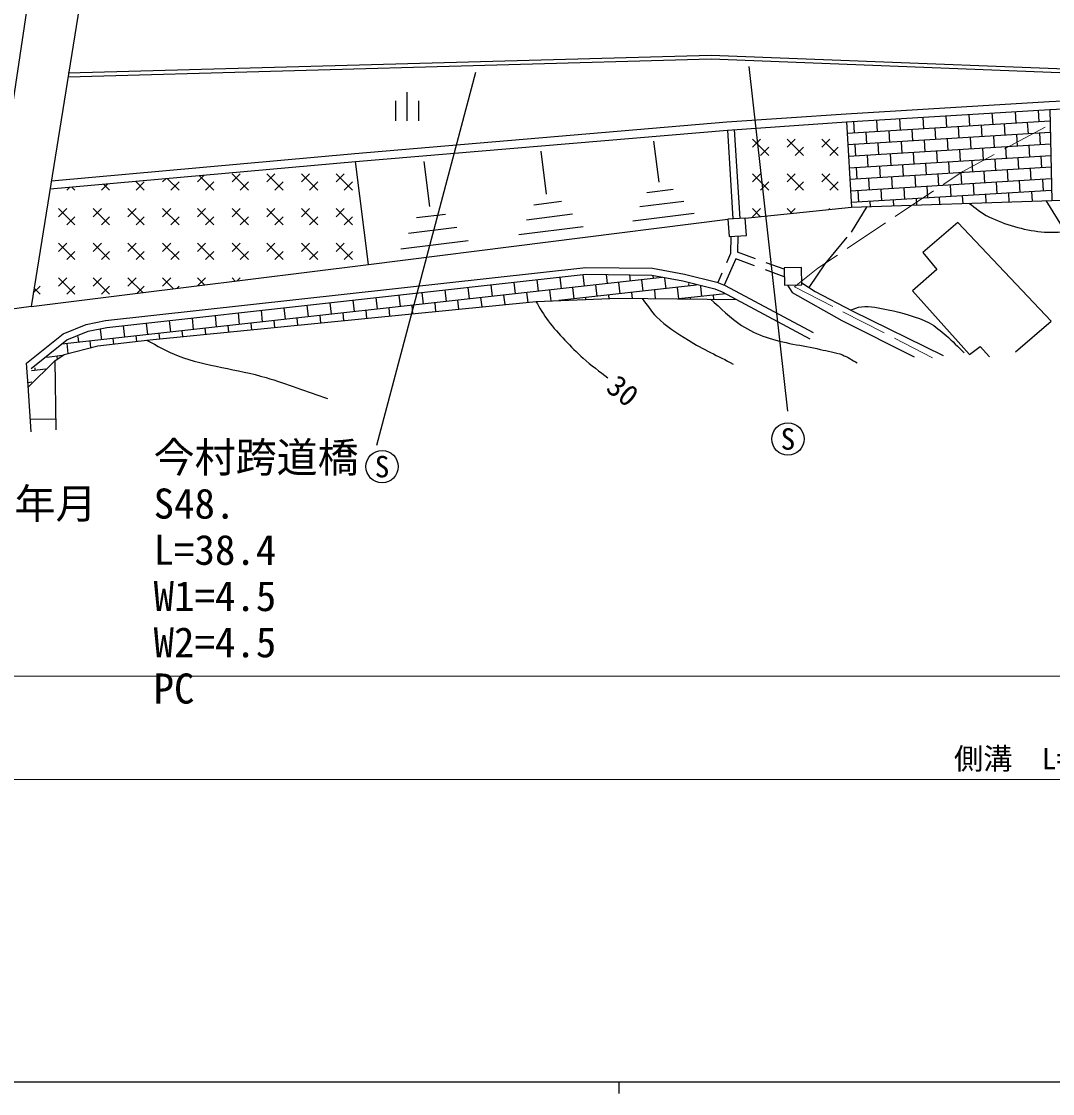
# Model space of a CAD drawing. Units: millimetres, scale not verified. Extents: x 40000 to 680000, y 20000 to 380000.
# Drawn here: x 117026 to 205031, y 204000 to 295551 of the extents above; entities that cross this region are included whole.
import ezdxf
from ezdxf.enums import TextEntityAlignment as Align

# ---------------------------------------------------------------- set-up
doc = ezdxf.new("R2010")
doc.units = ezdxf.units.MM
doc.header["$LTSCALE"] = 1000
doc.linetypes.add('CHAIN', pattern=[18.5, 12, -1.5, 3.5, -1.5])
for name, color, linetype, lineweight in [('M-BGD', 7, 'Continuous', 25), ('M-BMK', 2, 'CHAIN', 13), ('M-BMK-HTXT', 7, 'Continuous', 13), ('M-STR-HTXT', 7, 'Continuous', 13), ('M-STR-STR1', 1, 'Continuous', 25), ('M-STR-STRC', 7, 'Continuous', 25), ('M-TTL-BAND', 7, 'Continuous', 25)]:
    doc.layers.add(name, color=color, linetype=linetype, lineweight=lineweight)
doc.styles.add('ＭＳ ゴシック', font='')
doc.styles.get('ＭＳ ゴシック').set_extended_font_data('MS Gothic')

msp = doc.modelspace()

# ---------------------------------------------------------------- linework, layer by layer
at = {"layer": 'M-BGD'}
for p, q in [((204753, 288724), (295062, 293279)), ((121011, 290828), (175900, 292348)), ((175900, 292348), (218530, 290693)), ((204787, 288034), (295106, 292746)), ((149954, 287056), (149954, 289523)), ((148967, 287056), (148967, 288783)), ((150941, 287056), (150941, 288783)), ((187409, 287667), (204753, 288724)), ((177221, 286967), (187409, 287667)), ((187454, 286978), (204787, 288034)), ((195920, 287494), (195980, 286508)), ((197890, 287614), (197950, 286629)), ((199861, 287734), (199921, 286749)), ((201831, 287854), (201891, 286869)), ((203801, 287974), (203861, 286989)), ((204787, 288034), (204966, 280271)), ((145476, 284268), (177221, 286967)), ((177274, 286278), (187454, 286978)), ((187454, 286978), (187862, 279698)), ((204809, 287047), (187509, 285992)), ((188039, 287013), (188099, 286028)), ((190009, 287133), (190069, 286148)), ((191979, 287253), (192039, 286268)), ((193950, 287374), (194010, 286388)), ((196965, 286569), (197025, 285583)), ((198936, 286689), (198996, 285703)), ((200906, 286809), (200966, 285824)), ((202876, 286929), (202936, 285944)), ((145536, 283580), (177274, 286278)), ((177274, 286278), (177754, 278685)), ((177858, 286318), (178338, 278723)), ((204832, 286059), (187565, 285007)), ((189084, 286088), (189144, 285103)), ((191054, 286208), (191114, 285223)), ((193025, 286328), (193085, 285343)), ((194995, 286448), (195055, 285463)), ((198010, 285643), (198070, 284658)), ((199981, 285764), (200041, 284778)), ((201951, 285884), (202011, 284898)), ((203921, 286004), (203981, 285019)), ((171446, 281818), (171009, 285323)), ((179415, 284802), (180112, 285500)), ((179415, 285500), (180810, 284104)), ((180112, 284104), (180810, 284802)), ((182376, 284802), (183073, 285500)), ((182376, 285500), (183771, 284104)), ((183073, 284104), (183771, 284802)), ((185337, 284802), (186034, 285500)), ((185337, 285500), (186732, 284104)), ((186034, 284104), (186732, 284802)), ((204855, 285072), (187620, 284021)), ((188159, 285043), (188219, 284058)), ((190129, 285163), (190189, 284178)), ((192099, 285283), (192159, 284298)), ((194070, 285403), (194130, 284418)), ((196040, 285523), (196100, 284538)), ((201026, 284838), (201086, 283853)), ((202996, 284958), (203056, 283973)), ((119581, 281951), (145476, 284268)), ((161841, 280801), (161383, 284474)), ((204878, 284084), (187675, 283036)), ((189204, 284118), (189264, 283133)), ((191174, 284238), (191234, 283253)), ((193145, 284358), (193205, 283373)), ((195115, 284478), (195175, 283493)), ((197085, 284598), (197145, 283613)), ((199056, 284718), (199116, 283733)), ((202071, 283913), (202131, 282928)), ((204042, 284033), (204102, 283048)), ((119468, 281247), (145536, 283580)), ((146650, 274806), (145536, 283580)), ((151871, 279746), (151392, 283592)), ((204901, 283097), (187730, 282050)), ((188279, 283073), (188339, 282087)), ((190249, 283193), (190309, 282207)), ((192219, 283313), (192280, 282328)), ((194190, 283433), (194250, 282448)), ((196160, 283553), (196220, 282568)), ((198131, 283673), (198191, 282688)), ((200101, 283793), (200161, 282808)), ((203116, 282988), (203176, 282003)), ((129078, 281841), (129370, 282133)), ((129474, 282143), (130473, 281143)), ((132039, 281841), (132622, 282424)), ((132191, 282386), (133434, 281143)), ((135000, 281841), (135697, 282539)), ((135000, 282539), (136395, 281143)), ((137961, 281841), (138658, 282539)), ((137961, 282539), (139356, 281143)), ((140922, 281841), (141619, 282539)), ((140922, 282539), (142317, 281143)), ((143883, 281841), (144580, 282539)), ((143883, 282539), (145278, 281143)), ((179415, 281841), (180112, 282539)), ((179415, 282539), (180810, 281143)), ((182376, 281841), (183073, 282539)), ((182376, 282539), (183771, 281143)), ((185337, 281841), (186034, 282539)), ((185337, 282539), (186732, 281143)), ((204924, 282109), (187786, 281065)), ((189324, 282147), (189384, 281162)), ((191294, 282268), (191354, 281282)), ((193265, 282388), (193325, 281402)), ((195235, 282508), (195295, 281523)), ((197205, 282628), (197265, 281643)), ((199176, 282748), (199236, 281763)), ((201146, 282868), (201206, 281883)), ((204162, 282063), (204222, 281078)), ((120892, 281143), (121147, 281398)), ((121320, 281413), (121590, 281143)), ((123853, 281143), (124399, 281688)), ((124038, 281656), (124551, 281143)), ((126756, 281899), (127512, 281143)), ((126814, 281143), (127512, 281841)), ((129775, 281143), (130473, 281841)), ((132736, 281143), (133434, 281841)), ((135697, 281143), (136395, 281841)), ((138658, 281143), (139356, 281841)), ((141619, 281143), (142317, 281841)), ((144580, 281143), (145278, 281841)), ((172663, 281209), (170416, 280929)), ((180112, 281143), (180810, 281841)), ((183073, 281143), (183771, 281841)), ((186034, 281143), (186732, 281841)), ((204947, 281122), (187841, 280079)), ((188399, 281102), (188459, 280117)), ((190369, 281222), (190429, 280237)), ((192340, 281342), (192400, 280357)), ((194310, 281463), (194370, 280477)), ((196280, 281583), (196340, 280597)), ((198251, 281703), (198311, 280718)), ((200221, 281823), (200281, 280838)), ((202191, 281943), (202251, 280958)), ((163116, 280163), (160762, 279870)), ((173552, 280179), (169807, 279712)), ((187862, 279698), (204966, 280271)), ((189444, 280177), (189470, 279751)), ((191414, 280297), (191444, 279818)), ((193385, 280417), (193417, 279884)), ((195355, 280537), (195391, 279950)), ((197326, 280657), (197365, 280016)), ((199296, 280778), (199338, 280083)), ((201266, 280898), (201312, 280149)), ((203237, 281018), (203285, 280215)), ((204462, 280255), (206026, 277741)), ((204966, 280271), (228531, 280862)), ((120195, 278880), (120892, 279578)), ((120195, 279578), (121590, 278182)), ((123156, 278880), (123853, 279578)), ((123156, 279578), (124551, 278182)), ((126117, 278880), (126814, 279578)), ((126117, 279578), (127512, 278182)), ((129078, 278880), (129775, 279578)), ((129078, 279578), (130473, 278182)), ((132039, 278880), (132736, 279578)), ((132039, 279578), (133434, 278182)), ((135000, 278880), (135697, 279578)), ((135000, 279578), (136395, 278182)), ((137961, 278880), (138658, 279578)), ((137961, 279578), (139356, 278182)), ((140922, 278880), (141619, 279578)), ((140922, 279578), (142317, 278182)), ((143883, 278880), (144580, 279578)), ((143883, 279578), (145278, 278182)), ((178801, 278754), (187862, 279698)), ((179415, 278880), (180112, 279578)), ((179415, 279578), (180090, 278903)), ((182376, 279578), (182776, 279177)), ((182661, 279166), (183073, 279578)), ((185960, 279503), (186034, 279578)), ((187862, 277558), (189202, 279742)), ((120892, 278182), (121590, 278880)), ((123853, 278182), (124551, 278880)), ((126814, 278182), (127512, 278880)), ((129775, 278182), (130473, 278880)), ((132736, 278182), (133434, 278880)), ((135697, 278182), (136395, 278880)), ((138658, 278182), (139356, 278880)), ((141619, 278182), (142317, 278880)), ((144580, 278182), (145278, 278880)), ((146650, 274806), (177324, 278657)), ((153206, 279078), (150741, 278771)), ((164047, 279084), (160124, 278595)), ((174441, 279149), (169198, 278495)), ((178801, 278754), (177324, 278657)), ((177324, 278657), (177421, 277179)), ((178898, 277277), (178801, 278754)), ((196951, 278386), (193946, 275807)), ((204915, 269949), (196951, 278386)), ((154182, 277948), (150073, 277435)), ((164979, 278005), (159486, 277320)), ((120195, 275919), (120892, 276617)), ((120195, 276617), (121590, 275221)), ((123156, 275919), (123853, 276617)), ((123156, 276617), (124551, 275221)), ((126117, 275919), (126814, 276617)), ((126117, 276617), (127512, 275221)), ((129078, 275919), (129775, 276617)), ((129078, 276617), (130473, 275221)), ((132039, 275919), (132736, 276617)), ((132039, 276617), (133434, 275221)), ((135000, 275919), (135697, 276617)), ((135000, 276617), (136395, 275221)), ((137961, 275919), (138658, 276617)), ((137961, 276617), (139356, 275221)), ((140922, 275919), (141619, 276617)), ((140922, 276617), (142317, 275221)), ((143883, 275919), (144580, 276617)), ((143883, 276617), (145278, 275221)), ((155157, 276818), (149405, 276100)), ((177421, 277179), (178898, 277277)), ((177582, 277190), (177549, 275743)), ((178175, 277229), (178144, 275850)), ((185635, 274843), (187513, 277132)), ((120892, 275221), (121590, 275919)), ((123853, 275221), (124551, 275919)), ((126814, 275221), (127512, 275919)), ((129775, 275221), (130473, 275919)), ((132736, 275221), (133434, 275919)), ((135697, 275221), (136395, 275919)), ((138658, 275221), (139356, 275919)), ((141619, 275221), (142317, 275919)), ((144580, 275221), (145278, 275919)), ((177549, 275743), (177204, 274950)), ((179672, 275288), (178144, 275850)), ((193946, 275807), (195166, 274373)), ((126491, 272294), (146650, 274806)), ((177992, 275275), (177015, 273037)), ((179599, 274683), (177992, 275275)), ((182125, 274385), (180598, 274947)), ((184260, 272823), (185635, 274843)), ((124213, 270003), (165190, 274549)), ((124304, 269417), (165219, 273956)), ((164939, 273925), (165048, 272944)), ((165190, 274549), (170896, 274473)), ((165219, 273956), (170839, 273881)), ((166924, 273933), (167010, 273162)), ((168914, 273907), (168972, 273380)), ((170839, 273881), (173486, 273405)), ((170896, 274473), (173612, 273984)), ((170904, 273866), (170934, 273597)), ((173612, 273984), (176388, 273283)), ((176809, 274046), (176463, 273253)), ((182133, 273751), (180526, 274343)), ((183604, 274536), (182123, 274517)), ((182123, 274517), (182143, 273036)), ((183623, 273056), (183604, 274536)), ((195166, 274373), (193076, 272543)), ((118037, 272365), (118629, 272958)), ((120195, 272958), (120892, 273656)), ((120195, 273656), (121590, 272260)), ((171712, 273684), (120477, 267999)), ((120892, 272260), (121590, 272958)), ((123156, 272958), (123853, 273656)), ((123156, 273656), (124551, 272260)), ((123853, 272260), (124551, 272958)), ((126117, 272958), (126814, 273656)), ((126117, 273656), (127376, 272396)), ((126889, 272335), (127512, 272958)), ((129078, 272958), (129775, 273656)), ((129078, 273656), (130008, 272725)), ((130274, 272758), (130473, 272958)), ((132039, 273656), (132640, 273054)), ((132063, 272982), (132736, 273656)), ((135000, 273656), (135272, 273383)), ((135447, 273405), (135697, 273656)), ((155129, 272837), (155238, 271856)), ((157091, 273055), (157200, 272074)), ((159053, 273272), (159162, 272291)), ((161015, 273490), (161124, 272509)), ((174655, 273017), (162879, 271711)), ((162977, 273708), (163086, 272727)), ((164067, 272835), (164176, 271854)), ((166029, 273053), (166138, 272072)), ((167991, 273271), (168100, 272290)), ((169953, 273488), (170062, 272507)), ((171923, 273636), (172024, 272725)), ((173005, 272834), (173113, 271855)), ((173486, 273405), (176207, 272718)), ((173960, 273174), (173986, 272943)), ((174979, 272944), (175076, 272071)), ((176388, 273283), (177090, 273008)), ((177090, 273008), (184596, 268980)), ((182143, 273036), (183623, 273056)), ((182400, 273040), (182813, 272417)), ((183621, 273241), (184766, 272493)), ((117850, 271204), (126491, 272294)), ((118104, 272785), (118629, 272260)), ((147282, 271966), (147390, 270985)), ((149244, 272184), (149352, 271203)), ((151206, 272401), (151314, 271421)), ((153168, 272619), (153276, 271638)), ((156219, 271965), (156307, 271175)), ((158181, 272182), (158271, 271370)), ((160143, 272400), (160236, 271564)), ((160949, 271635), (167967, 271910)), ((162105, 272618), (162209, 271684)), ((165157, 271963), (165175, 271800)), ((167119, 272181), (167153, 271878)), ((167967, 271910), (178085, 271802)), ((169081, 272399), (169137, 271897)), ((171043, 272616), (171125, 271876)), ((177110, 272296), (173131, 271855)), ((174095, 271962), (174108, 271844)), ((176057, 272179), (176096, 271823)), ((176207, 272718), (176841, 272469)), ((176841, 272469), (184316, 268459)), ((177032, 272336), (177038, 272288)), ((182813, 272417), (187054, 270006)), ((184766, 272493), (187924, 270846)), ((193076, 272543), (197943, 267112)), ((127996, 268370), (160949, 271635)), ((139434, 271095), (139543, 270114)), ((141396, 271313), (141505, 270332)), ((143358, 271531), (143467, 270550)), ((145320, 271748), (145429, 270768)), ((148371, 271094), (148449, 270397)), ((150333, 271312), (150413, 270591)), ((152295, 271529), (152378, 270786)), ((154257, 271747), (154342, 270980)), ((163195, 271746), (163198, 271723)), ((131586, 270225), (131695, 269244)), ((133548, 270442), (133657, 269461)), ((135510, 270660), (135619, 269679)), ((137472, 270878), (137581, 269897)), ((140524, 270223), (140591, 269618)), ((142486, 270441), (142555, 269813)), ((144448, 270659), (144520, 270007)), ((146409, 270876), (146484, 270202)), ((187924, 270846), (195704, 267032)), ((120582, 268874), (122535, 269667)), ((122535, 269667), (124213, 270003)), ((122706, 269097), (124304, 269417)), ((123750, 269245), (123847, 268373)), ((125700, 269572), (125809, 268591)), ((127662, 269789), (127771, 268808)), ((129624, 270007), (129733, 269026)), ((132676, 269353), (132733, 268839)), ((134638, 269570), (134697, 269034)), ((136600, 269788), (136662, 269229)), ((138562, 270006), (138626, 269423)), ((187054, 270006), (193217, 266925)), ((201879, 267325), (204915, 269949)), ((117470, 266372), (120582, 268874)), ((117841, 265910), (120885, 268358)), ((120885, 268358), (122706, 269097)), ((121830, 268650), (121885, 268155)), ((122866, 268264), (122929, 267695)), ((123542, 267852), (127996, 268370)), ((124828, 268482), (124881, 268007)), ((126790, 268700), (126841, 268236)), ((128752, 268917), (128804, 268450)), ((130714, 269135), (130768, 268645)), ((120674, 267119), (123542, 267852)), ((120904, 268047), (120998, 267202)), ((197943, 267112), (198858, 267798)), ((198858, 267798), (199651, 266913)), ((117601, 264318), (119880, 266570)), ((120517, 267011), (119184, 266863)), ((119880, 266570), (120674, 267119)), ((120002, 260681), (119910, 266600)), ((120032, 266957), (120061, 266695)), ((117592, 264449), (117470, 266372)), ((119116, 265862), (117890, 265726)), ((118156, 265960), (118179, 265758)), ((117899, 264734), (117576, 264698)), ((117866, 260513), (117592, 264449)), ((117791, 261593), (119988, 261628))]:
    msp.add_line(p, q, dxfattribs=at)
msp.add_lwpolyline([(220172, 289721), (218642, 290985), (175901, 292644), (121003, 291124)], dxfattribs=at)
for points, knots in [([(197890, 280034), (198459, 279644), (198973, 279158), (199598, 278864), (200996, 278207), (202519, 277753), (204056, 277590), (205615, 277426), (207186, 277766), (208747, 277909), (210004, 278024), (211248, 278367), (212510, 278343), (213779, 278319), (215072, 278171), (216274, 277764), (217857, 277228), (219360, 276393), (220675, 275361), (221734, 274530), (222629, 273485), (223396, 272379), (224181, 271248), (224651, 269928), (225278, 268702)], [0, 0, 0, 0, 1, 1, 1, 2, 2, 2, 3, 3, 3, 4, 4, 4, 5, 5, 5, 6, 6, 6, 7, 7, 7, 8, 8, 8, 8]), ([(160928, 271633), (161281, 271081), (161586, 270494), (161988, 269976), (162881, 268828), (163901, 267777), (164970, 266791), (165632, 266181), (166379, 265672), (167084, 265112)], [0, 0, 0, 0, 1, 1, 1, 2, 2, 2, 3, 3, 3, 3]), ([(170008, 271888), (170414, 271366), (170751, 270784), (171224, 270323), (172031, 269539), (172992, 268924), (173946, 268326), (175167, 267559), (176494, 266974), (177767, 266299)], [0, 0, 0, 0, 1, 1, 1, 2, 2, 2, 3, 3, 3, 3]), ([(175829, 271826), (176716, 271084), (177520, 270228), (178491, 269599), (179140, 269180), (179847, 268842), (180576, 268586), (182070, 268063), (183668, 267907), (185208, 267544), (185837, 267396), (186488, 267314), (187090, 267081), (187541, 266906), (187939, 266617), (188364, 266386)], [0, 0, 0, 0, 1, 1, 1, 2, 2, 2, 3, 3, 3, 4, 4, 4, 5, 5, 5, 5]), ([(187789, 270916), (188097, 271008), (188392, 271163), (188711, 271192), (189476, 271260), (190249, 271093), (190999, 270931), (192198, 270672), (193411, 270363), (194502, 269802), (195036, 269528), (195491, 269118), (195950, 268731), (196492, 268273), (196973, 267747), (197484, 267254)], [0, 0, 0, 0, 1, 1, 1, 2, 2, 2, 3, 3, 3, 4, 4, 4, 5, 5, 5, 5]), ([(127711, 268337), (128608, 267889), (129461, 267340), (130401, 266994), (132818, 266105), (135430, 265868), (137900, 265141), (139671, 264620), (141394, 263944), (143140, 263346)], [0, 0, 0, 0, 1, 1, 1, 2, 2, 2, 3, 3, 3, 3])]:
    msp.add_open_spline(points, degree=3, knots=knots, dxfattribs=at)
at = {"layer": 'M-BMK'}
msp.add_open_spline([(562252, 288905), (552202, 290138), (542163, 291468), (532102, 292605), (520481, 293918), (508844, 295085), (497204, 296209), (485813, 297308), (474416, 298342), (463011, 299281), (450886, 300279), (438756, 301231), (426614, 302002), (414404, 302777), (402184, 303407), (389960, 303918), (381131, 304287), (372296, 304511), (363462, 304746), (348735, 305138), (334006, 305548), (319274, 305717), (308514, 305840), (297752, 305824), (286991, 305747), (279277, 305692), (271562, 305577), (263850, 305395), (249865, 305066), (235882, 304642), (221906, 304060), (213813, 303723), (205725, 303284), (197639, 302812), (186406, 302156), (175178, 301405), (163953, 300611), (152790, 299822), (141625, 299046), (130477, 298065), (117666, 296937), (104876, 295583), (92087, 294226), (83080, 293271), (74084, 292207), (65083, 291198)], degree=3, knots=[0, 0, 0, 0, 1, 1, 1, 2, 2, 2, 3, 3, 3, 4, 4, 4, 5, 5, 5, 6, 6, 6, 7, 7, 7, 8, 8, 8, 9, 9, 9, 10, 10, 10, 11, 11, 11, 12, 12, 12, 13, 13, 13, 14, 14, 14, 15, 15, 15, 15], dxfattribs=at)
at = {"layer": 'M-BMK-HTXT'}
for p, q in [((200928, 284663), (204403, 286537)), ((197368, 282744), (200059, 284195)), ((195702, 281632), (197368, 282744)), ((191597, 278892), (194881, 281084)), ((187493, 276152), (190776, 278344)), ((185006, 274492), (186672, 275605)), ((183008, 272900), (185006, 274492)), ((186268, 271218), (183008, 272900)), ((190654, 268955), (187145, 270765)), ((194791, 266820), (191531, 268502))]:
    msp.add_line(p, q, dxfattribs=at)
at = {"layer": 'M-STR-HTXT'}
for p, q in [((66803, 239638), (551834, 239638)), ((108001, 230832), (301458, 230832))]:
    msp.add_line(p, q, dxfattribs=at)
at = {"layer": 'M-STR-STR1'}
for p, q in [((123970, 309200), (117850, 271204)), ((113604, 270609), (119292, 308526)), ((117850, 271204), (113604, 270609))]:
    msp.add_line(p, q, dxfattribs=at)
at = {"layer": 'M-STR-STRC'}
for p, q in [((147372, 259373), (155813, 291230)), ((179116, 291702), (182423, 262259))]:
    msp.add_line(p, q, dxfattribs=at)
for centre in [(182446, 259897), (147806, 257535)]:
    msp.add_circle(centre, 1379, dxfattribs=at)
at = {"layer": 'M-TTL-BAND'}
for p, q in [((40000, 205000), (579000, 205000)), ((168000, 205000), (168000, 204000))]:
    msp.add_line(p, q, dxfattribs=at)

# ---------------------------------------------------------------- texts
at = {"layer": 'M-BGD', "style": 'ＭＳ ゴシック'}
msp.add_text('30', height=1833, rotation=321.532, dxfattribs=at).set_placement((167378, 264790), align=Align.MIDDLE_LEFT)
at = {"layer": 'M-STR-HTXT', "style": 'ＭＳ ゴシック'}
for s, p in [('今村跨道橋', (128305, 256276)), ('架設年月', (109433, 252333)), ('S48.', (128304, 252328)), ('L=38.4', (128302, 248380)), ('W1=4.5', (128301, 244432)), ('W2=4.5', (128300, 240484)), ('PC', (128298, 236536))]:
    msp.add_text(s, height=2566, rotation=359.984, dxfattribs=at).set_placement(p, align=Align.BOTTOM_LEFT)
msp.add_text('側溝\u3000L=191.0', height=1833, dxfattribs=at).set_placement((204730, 231128), align=Align.BOTTOM_CENTER)
at = {"layer": 'M-STR-STRC', "style": 'ＭＳ ゴシック'}
for p in [(182446, 259897), (147806, 257535)]:
    msp.add_text('S', height=1833, dxfattribs=at).set_placement(p, align=Align.MIDDLE_CENTER)

doc.saveas('drawing.dxf')
